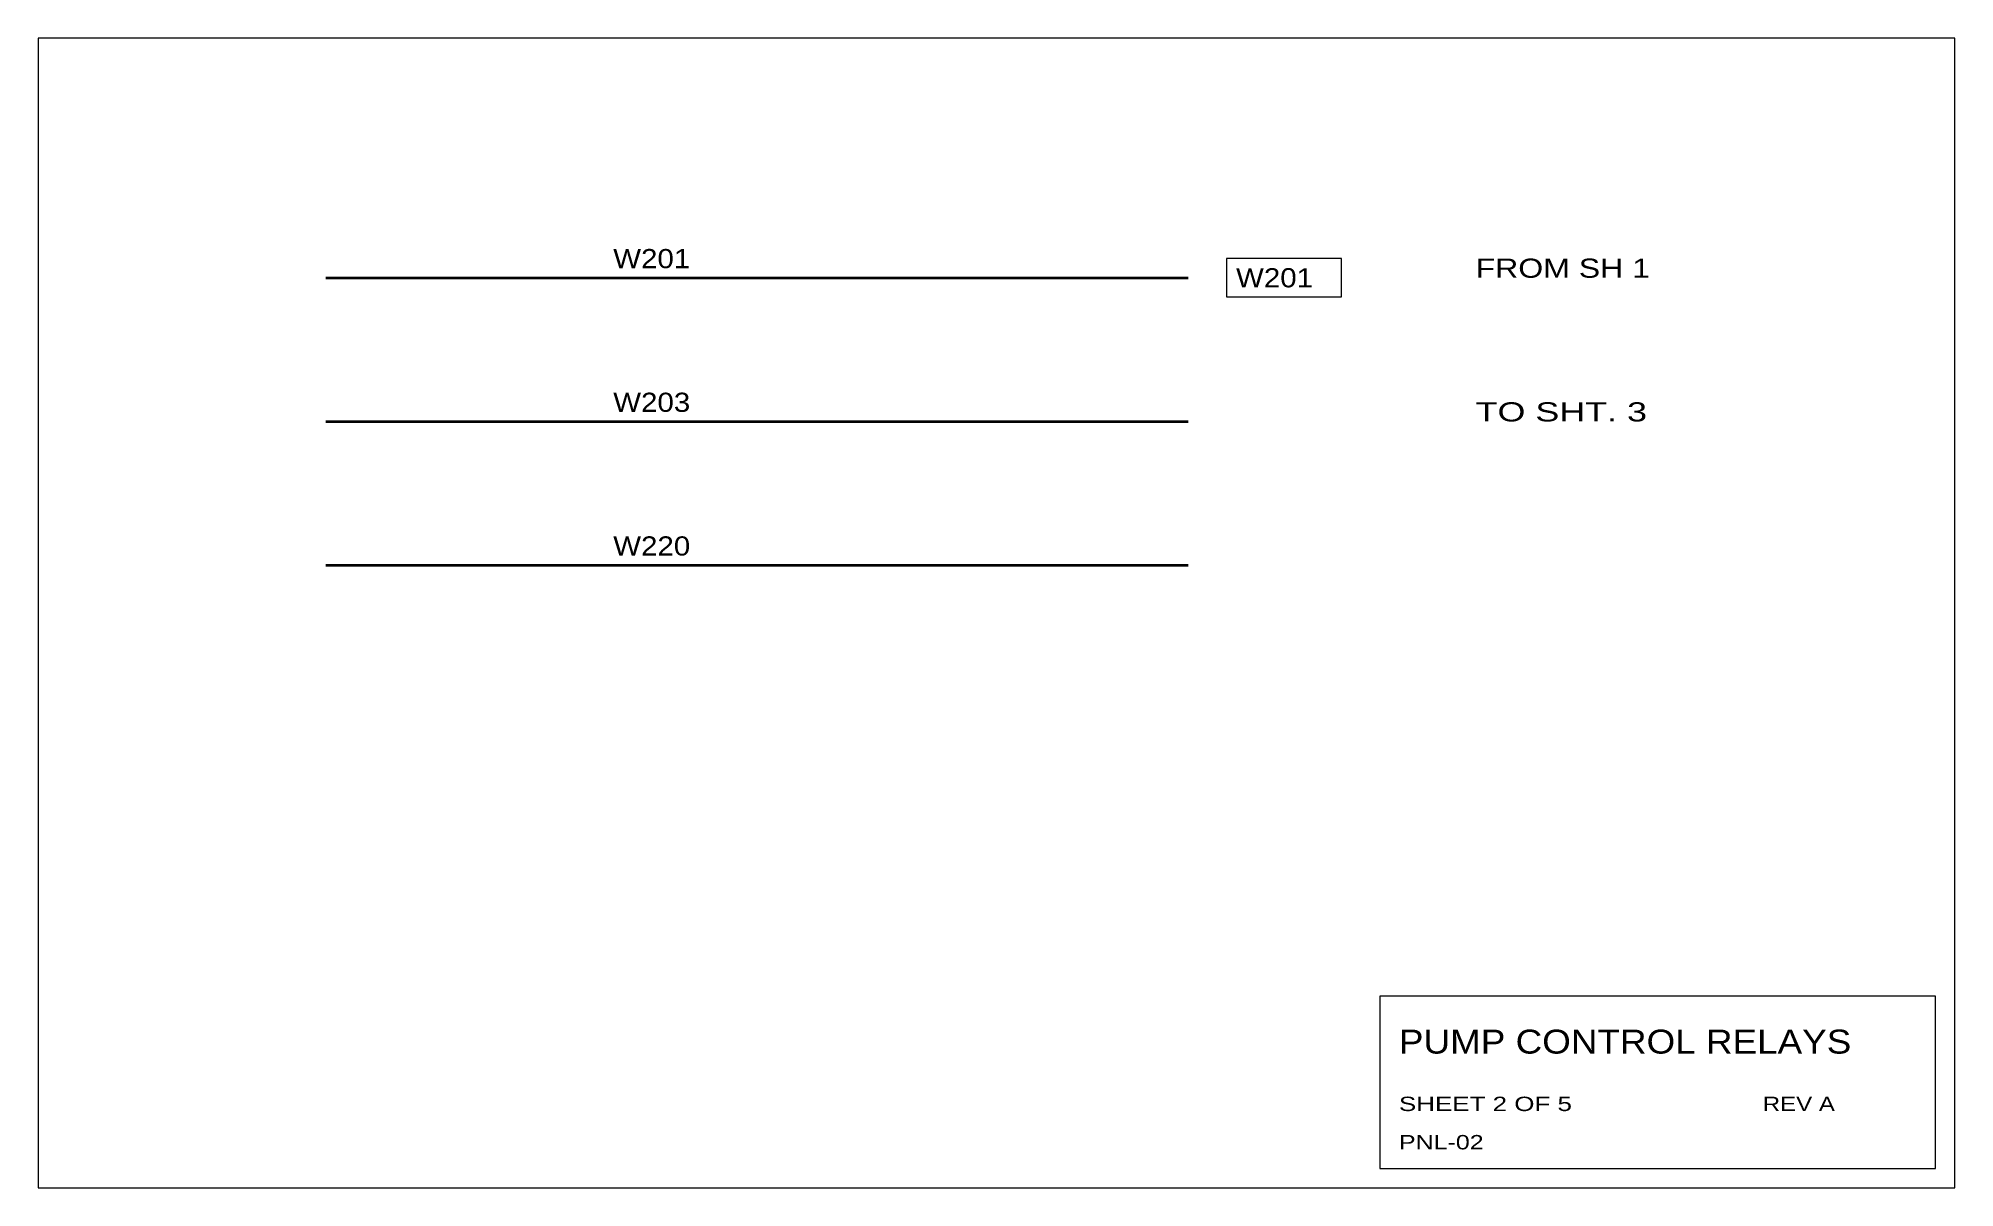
# Model space of a CAD drawing. Header units: metres. Extents: x 0 to 200, y 0 to 120.
import ezdxf
from ezdxf.enums import TextEntityAlignment as Align

# ---------------------------------------------------------------- set-up
doc = ezdxf.new("R2010")
doc.units = ezdxf.units.M
doc.header["$LTSCALE"] = 0.8
for name, color, linetype, lineweight in [('1', 7, 'Continuous', 13), ('12', 7, 'Continuous', 13), ('4', 7, 'Continuous', 13), ('5', 7, 'Continuous', 35)]:
    doc.layers.add(name, color=color, linetype=linetype, lineweight=lineweight)
doc.layers.add('10', color=7, linetype='Continuous')
doc.layers.add('20', color=7, linetype='Continuous')

msp = doc.modelspace()

# ---------------------------------------------------------------- linework, layer by layer
at = {"layer": '1'}
msp.add_lwpolyline([(0, 0), (200, 0), (200, 120), (0, 120)], close=True, dxfattribs=at)
at = {"layer": '12'}
msp.add_lwpolyline([(124, 93), (136, 93), (136, 97), (124, 97)], close=True, dxfattribs=at)
at = {"layer": '4'}
msp.add_lwpolyline([(140, 2), (198, 2), (198, 20), (140, 20)], close=True, dxfattribs=at)
at = {"layer": '5'}
for p, q in [((30, 95), (120, 95)), ((30, 80), (120, 80)), ((30, 65), (120, 65))]:
    msp.add_line(p, q, dxfattribs=at)

# ---------------------------------------------------------------- texts
at = {"layer": '10', "width": 1.15}
for s, p in [('W201', (60, 96)), ('W203', (60, 81)), ('W220', (60, 66))]:
    msp.add_text(s, height=2, dxfattribs=at).set_placement(p)
at = {"layer": '12', "width": 1.15}
msp.add_text('W201', height=2, dxfattribs=at).set_placement((125, 94))
at = {"layer": '20'}
for s, width, p in [('FROM SH 1', 1.25, (150, 95)), ('TO SHT. 3', 1.4, (150, 80))]:
    msp.add_text(s, height=2, dxfattribs=dict(at, width=width)).set_placement(p)
at = {"layer": '4'}
for s, height, width, p in [('PUMP CONTROL RELAYS', 2.5, 1.15, (142, 14)), ('SHEET 2 OF 5', 1.5, 1.35, (142, 8)), ('PNL-02', 1.5, 1.3, (142, 4))]:
    msp.add_text(s, height=height, dxfattribs=dict(at, width=width)).set_placement(p)
at = {"layer": '4', "width": 1.25}
msp.add_text('REV A', height=1.5, dxfattribs=at).set_placement((187.5, 8), align=Align.RIGHT)

doc.saveas('drawing.dxf')
